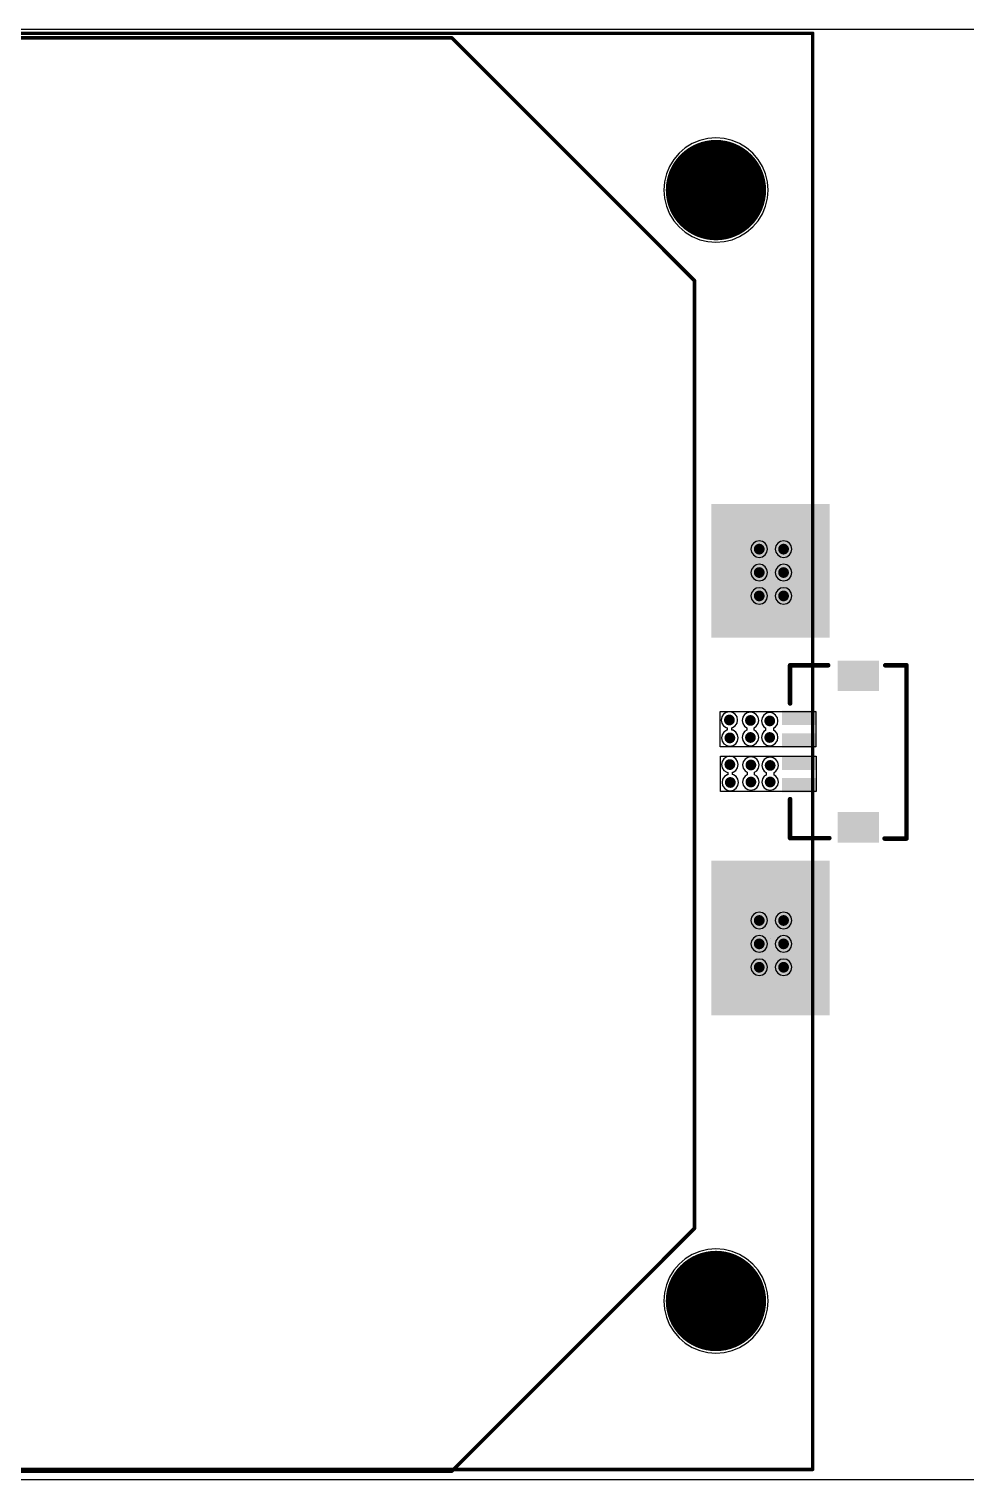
# Model space of a CAD drawing. Header units: millimetres. Extents: x 21 to 340, y 21 to 101.
# Drawn here: x 168.2 to 220.5, y 20.5 to 101.5 of the extents above; entities that cross this region are included whole.
import ezdxf

# ---------------------------------------------------------------- set-up
doc = ezdxf.new("R2010")
doc.units = ezdxf.units.MM
for name, color, linetype in [('BottomLayer', 5, 'Continuous'), ('BottomOverlay', 54, 'Continuous'), ('BottomPaste', 16, 'Continuous'), ('BottomSolder', 6, 'Continuous'), ('Mechanical13', 56, 'Continuous'), ('Mechanical15', 56, 'Continuous'), ('MidLayer1', 16, 'Continuous'), ('MidLayer2', 76, 'Continuous'), ('MultiLayer', 9, 'Continuous'), ('PadHoleLayer', 156, 'Continuous'), ('TopLayer', 1, 'Continuous'), ('TopOverlay', 2, 'Continuous'), ('TopPaste', 8, 'Continuous'), ('TopSolder', 216, 'Continuous'), ('ViaHoleLayer', 16, 'Continuous')]:
    doc.layers.add(name, color=color, linetype=linetype)

# ---------------------------------------------------------------- blocks, each defined once
blk = doc.blocks.new('DF13A_4P_1_25H_51__B_24')
at = {"layer": 'BottomLayer'}
for points in [[(-0.975, 1.056), (-0.275, 1.056), (-0.975, 2.856), (-0.275, 2.856)], [(0.275, 1.056), (0.975, 1.056), (0.275, 2.856), (0.975, 2.856)], [(1.525, 1.056), (2.225, 1.056), (1.525, 2.856), (2.225, 2.856)], [(2.775, 1.056), (3.475, 1.056), (2.775, 2.856), (3.475, 2.856)], [(-3.775, -0.244), (-3.775, -2.444), (-2.175, -0.244), (-2.175, -2.444)], [(4.675, -0.244), (4.675, -2.444), (6.275, -0.244), (6.275, -2.444)]]:
    blk.add_solid(points, dxfattribs=at)
at = {"layer": 'BottomOverlay', "const_width": 0.254}
for points in [[(-3.581, 2.464), (-1.403, 2.464)], [(-3.581, 2.464), (-3.581, 0.273)], [(3.937, 2.464), (6.064, 2.464)], [(6.064, 2.464), (6.064, 0.337)], [(-3.607, -2.813), (-3.607, -4.036)], [(6.064, -2.851), (6.064, -4.036)], [(-3.607, -4.036), (6.064, -4.036)]]:
    blk.add_lwpolyline(points, dxfattribs=at)
at = {"layer": 'BottomOverlay', "const_width": 0.127}
for points in [[(-3.645, 2.464, 1), (-3.518, 2.464, 1)], [(-3.645, 2.464, 1), (-3.518, 2.464, 1)], [(-1.467, 2.464, 1), (-1.34, 2.464, 1)], [(3.873, 2.464, 1), (4, 2.464, 1)], [(6.001, 2.464, 1), (6.128, 2.464, 1)], [(6.001, 2.464, 1), (6.128, 2.464, 1)], [(-3.645, 0.273, 1), (-3.518, 0.273, 1)], [(6.001, 0.337, 1), (6.128, 0.337, 1)], [(-3.67, -2.813, 1), (-3.543, -2.813, 1)], [(6.001, -2.851, 1), (6.128, -2.851, 1)], [(-3.67, -4.036, 1), (-3.543, -4.036, 1)], [(-3.67, -4.036, 1), (-3.543, -4.036, 1)], [(6.001, -4.036, 1), (6.128, -4.036, 1)], [(6.001, -4.036, 1), (6.128, -4.036, 1)]]:
    blk.add_lwpolyline(points, format="xyb", close=True, dxfattribs=at)
at = {"layer": 'BottomPaste'}
for points in [[(-0.975, 1.056), (-0.275, 1.056), (-0.975, 2.856), (-0.275, 2.856)], [(0.275, 1.056), (0.975, 1.056), (0.275, 2.856), (0.975, 2.856)], [(1.525, 1.056), (2.225, 1.056), (1.525, 2.856), (2.225, 2.856)], [(2.775, 1.056), (3.475, 1.056), (2.775, 2.856), (3.475, 2.856)], [(-3.775, -0.244), (-3.775, -2.444), (-2.175, -0.244), (-2.175, -2.444)], [(4.675, -0.244), (4.675, -2.444), (6.275, -0.244), (6.275, -2.444)]]:
    blk.add_solid(points, dxfattribs=at)
at = {"layer": 'BottomSolder'}
for points in [[(-1.026, 1.005), (-0.224, 1.005), (-1.026, 2.907), (-0.224, 2.907)], [(0.224, 1.005), (1.026, 1.005), (0.224, 2.907), (1.026, 2.907)], [(1.474, 1.005), (2.276, 1.005), (1.474, 2.907), (2.276, 2.907)], [(2.724, 1.005), (3.526, 1.005), (2.724, 2.907), (3.526, 2.907)], [(-3.826, -0.193), (-3.826, -2.495), (-2.124, -0.193), (-2.124, -2.495)], [(4.624, -0.193), (4.624, -2.495), (6.326, -0.193), (6.326, -2.495)]]:
    blk.add_solid(points, dxfattribs=at)
blk = doc.blocks.new('3G30A_2C_29')
at = {"layer": 'Mechanical13', "const_width": 0.2}
for points in [[(39.9, 91.15), (-40.25, 91.15)], [(-40.25, -3.15), (-40.25, 91.15)], [(39.9, -3.15), (39.9, 91.15)], [(39.9, -3.15), (-40.25, -3.15)]]:
    blk.add_lwpolyline(points, dxfattribs=at)
at = {"layer": 'Mechanical13', "const_width": 0.1}
for points in [[(-40.3, 91.15, 1), (-40.2, 91.15, 1)], [(-40.3, 91.15, 1), (-40.2, 91.15, 1)], [(39.85, 91.15, 1), (39.95, 91.15, 1)], [(39.85, 91.15, 1), (39.95, 91.15, 1)], [(-40.3, -3.15, 1), (-40.2, -3.15, 1)], [(-40.3, -3.15, 1), (-40.2, -3.15, 1)], [(39.85, -3.15, 1), (39.95, -3.15, 1)], [(39.85, -3.15, 1), (39.95, -3.15, 1)]]:
    blk.add_lwpolyline(points, format="xyb", close=True, dxfattribs=at)
at = {"layer": 'Mechanical15', "const_width": 0.2}
for points in [[(0, 42), (0, 46)], [(2, 44), (-2, 44)]]:
    blk.add_lwpolyline(points, dxfattribs=at)
at = {"layer": 'Mechanical15', "const_width": 0.1}
for points in [[(-0.05, 46, 1), (0.05, 46, 1)], [(-2.05, 44, 1), (-1.95, 44, 1)], [(1.95, 44, 1), (2.05, 44, 1)], [(-0.05, 42, 1), (0.05, 42, 1)]]:
    blk.add_lwpolyline(points, format="xyb", close=True, dxfattribs=at)
at = {"layer": 'PadHoleLayer'}
for points in [[(-10.25, 88.8), (-10.25, 88.8), (-10.25, 88.8), (-10.25, 88.8)], [(10.25, 88.8), (10.25, 88.8), (10.25, 88.8), (10.25, 88.8)], [(-33.52, 37.65), (-33.52, 37.65), (-33.52, 37.65), (-33.52, 37.65)], [(-20.5, -1), (-20.5, -1), (-20.5, -1), (-20.5, -1)], [(0, -1), (0, -1), (0, -1), (0, -1)], [(20.5, -1), (20.5, -1), (20.5, -1), (20.5, -1)]]:
    blk.add_lwpolyline(points, close=True, dxfattribs=at)
at = {"layer": 'TopLayer'}
for p, q in [((-26.45, 84.55), (-40, 71)), ((26.45, 84.55), (-26.45, 84.55)), ((40, 71), (26.45, 84.55)), ((-40, 71), (-40, 44.55)), ((40, 44.55), (40, 71)), ((-40, 44.55), (40, 44.55)), ((-26.75, 43.25), (-29.5, 40.5)), ((26.75, 43.25), (-26.75, 43.25)), ((40, 30), (26.75, 43.25)), ((-29.5, 40.5), (-29.5, 34)), ((-36, 34), (-40, 30)), ((-29.5, 34), (-36, 34)), ((-40, 30), (-40, 3.25)), ((40, 3.25), (40, 30)), ((-40, 3.25), (40, 3.25))]:
    blk.add_line(p, q, dxfattribs=at)
for points in [[(-6.575, 92.05), (-13.925, 92.05), (-6.575, 85.55), (-13.925, 85.55)], [(14.515, 92.05), (5.985, 92.05), (14.515, 85.55), (5.985, 85.55)], [(-29.845, 40.9), (-37.195, 40.9), (-29.845, 34.4), (-37.195, 34.4)], [(-16.235, 2.25), (-24.765, 2.25), (-16.235, -4.25), (-24.765, -4.25)], [(4.265, 2.25), (-4.265, 2.25), (4.265, -4.25), (-4.265, -4.25)], [(24.765, 2.25), (16.235, 2.25), (24.765, -4.25), (16.235, -4.25)]]:
    blk.add_solid(points, dxfattribs=at)
at = {"layer": 'TopOverlay', "const_width": 0.2}
for points in [[(-40, 71), (-26.45, 84.55)], [(26.45, 84.55), (-26.45, 84.55)], [(40, 71), (26.45, 84.55)], [(-40, 44.55), (-40, 71)], [(40, 44.55), (40, 71)], [(40, 44.55), (-40, 44.55)], [(-29.5, 40.5), (-26.75, 43.25)], [(26.75, 43.25), (-26.75, 43.25)], [(40, 30), (26.75, 43.25)], [(-40, 30), (-36, 34)], [(-40, 3.25), (-40, 30)], [(40, 3.25), (40, 30)], [(40, 3.25), (-40, 3.25)]]:
    blk.add_lwpolyline(points, dxfattribs=at)
at = {"layer": 'TopOverlay', "const_width": 0.1}
for points in [[(-26.5, 84.55, 1), (-26.4, 84.55, 1)], [(-26.5, 84.55, 1), (-26.4, 84.55, 1)], [(26.4, 84.55, 1), (26.5, 84.55, 1)], [(26.4, 84.55, 1), (26.5, 84.55, 1)], [(-40.05, 71, 1), (-39.95, 71, 1)], [(-40.05, 71, 1), (-39.95, 71, 1)], [(39.95, 71, 1), (40.05, 71, 1)], [(39.95, 71, 1), (40.05, 71, 1)], [(-40.05, 44.55, 1), (-39.95, 44.55, 1)], [(-40.05, 44.55, 1), (-39.95, 44.55, 1)], [(39.95, 44.55, 1), (40.05, 44.55, 1)], [(39.95, 44.55, 1), (40.05, 44.55, 1)], [(-26.8, 43.25, 1), (-26.7, 43.25, 1)], [(-26.8, 43.25, 1), (-26.7, 43.25, 1)], [(26.7, 43.25, 1), (26.8, 43.25, 1)], [(26.7, 43.25, 1), (26.8, 43.25, 1)], [(-29.55, 40.5, 1), (-29.45, 40.5, 1)], [(-36.05, 34, 1), (-35.95, 34, 1)], [(-40.05, 30, 1), (-39.95, 30, 1)], [(-40.05, 30, 1), (-39.95, 30, 1)], [(39.95, 30, 1), (40.05, 30, 1)], [(39.95, 30, 1), (40.05, 30, 1)], [(-40.05, 3.25, 1), (-39.95, 3.25, 1)], [(-40.05, 3.25, 1), (-39.95, 3.25, 1)], [(39.95, 3.25, 1), (40.05, 3.25, 1)], [(39.95, 3.25, 1), (40.05, 3.25, 1)]]:
    blk.add_lwpolyline(points, format="xyb", close=True, dxfattribs=at)
at = {"layer": 'TopPaste'}
for points in [[(-6.575, 92.05), (-13.925, 92.05), (-6.575, 85.55), (-13.925, 85.55)], [(14.515, 92.05), (5.985, 92.05), (14.515, 85.55), (5.985, 85.55)], [(-29.845, 40.9), (-37.195, 40.9), (-29.845, 34.4), (-37.195, 34.4)], [(-16.235, 2.25), (-24.765, 2.25), (-16.235, -4.25), (-24.765, -4.25)], [(4.265, 2.25), (-4.265, 2.25), (4.265, -4.25), (-4.265, -4.25)], [(24.765, 2.25), (16.235, 2.25), (24.765, -4.25), (16.235, -4.25)]]:
    blk.add_solid(points, dxfattribs=at)
at = {"layer": 'TopSolder'}
for points in [[(-6.524, 92.101), (-13.976, 92.101), (-6.524, 85.499), (-13.976, 85.499)], [(14.566, 92.101), (5.934, 92.101), (14.566, 85.499), (5.934, 85.499)], [(-29.794, 40.951), (-37.246, 40.951), (-29.794, 34.349), (-37.246, 34.349)], [(-16.184, 2.301), (-24.816, 2.301), (-16.184, -4.301), (-24.816, -4.301)], [(4.316, 2.301), (-4.316, 2.301), (4.316, -4.301), (-4.316, -4.301)], [(24.816, 2.301), (16.184, 2.301), (24.816, -4.301), (16.184, -4.301)]]:
    blk.add_solid(points, dxfattribs=at)

msp = doc.modelspace()

# ---------------------------------------------------------------- linework, layer by layer
at = {"layer": 'BottomLayer'}
for p, q in [((206.727, 61.425), (206.727, 63.4)), ((206.727, 63.4), (212.077, 63.4)), ((212.077, 63.4), (212.077, 61.425)), ((212.077, 61.425), (206.727, 61.425)), ((206.752, 58.939), (206.752, 60.914)), ((206.752, 60.914), (212.102, 60.914)), ((212.102, 60.914), (212.102, 58.939)), ((212.102, 58.939), (206.752, 58.939))]:
    msp.add_line(p, q, dxfattribs=at)
for points, const_width in [([(205.125, 92.5, 1), (207.875, 92.5, 1)], 2.75), ([(208.767, 72.461, 1), (209.067, 72.461, 1)], 0.3), ([(210.125, 72.461, 1), (210.425, 72.461, 1)], 0.3), ([(208.767, 71.156, 1), (209.067, 71.156, 1)], 0.3), ([(210.125, 71.156, 1), (210.425, 71.156, 1)], 0.3), ([(208.767, 69.85, 1), (209.067, 69.85, 1)], 0.3), ([(210.125, 69.85, 1), (210.425, 69.85, 1)], 0.3), ([(207.102, 62.925, 1), (207.402, 62.925, 1)], 0.3), ([(208.277, 62.9, 1), (208.577, 62.9, 1)], 0.3), ([(209.352, 62.875, 1), (209.652, 62.875, 1)], 0.3), ([(207.127, 61.925, 1), (207.427, 61.925, 1)], 0.3), ([(208.277, 61.95, 1), (208.577, 61.95, 1)], 0.3), ([(209.352, 61.95, 1), (209.652, 61.95, 1)], 0.3), ([(207.127, 60.439, 1), (207.427, 60.439, 1)], 0.3), ([(208.302, 60.414, 1), (208.602, 60.414, 1)], 0.3), ([(209.377, 60.389, 1), (209.677, 60.389, 1)], 0.3), ([(207.152, 59.439, 1), (207.452, 59.439, 1)], 0.3), ([(208.302, 59.464, 1), (208.602, 59.464, 1)], 0.3), ([(209.377, 59.464, 1), (209.677, 59.464, 1)], 0.3), ([(208.767, 51.736, 1), (209.067, 51.736, 1)], 0.3), ([(210.125, 51.736, 1), (210.425, 51.736, 1)], 0.3), ([(208.767, 50.431, 1), (209.067, 50.431, 1)], 0.3), ([(210.125, 50.431, 1), (210.425, 50.431, 1)], 0.3), ([(208.767, 49.125, 1), (209.067, 49.125, 1)], 0.3), ([(210.125, 49.125, 1), (210.425, 49.125, 1)], 0.3), ([(205.125, 30.5, 1), (207.875, 30.5, 1)], 2.75)]:
    msp.add_lwpolyline(points, format="xyb", close=True, dxfattribs=dict(at, const_width=const_width))
at = {"layer": 'BottomSolder', "const_width": 2.801}
for points in [[(205.1, 92.5, 1), (207.9, 92.5, 1)], [(205.1, 30.5, 1), (207.9, 30.5, 1)]]:
    msp.add_lwpolyline(points, format="xyb", close=True, dxfattribs=at)
at = {"layer": 'MidLayer1'}
for p, q in [((20.51, 101.49), (339.99, 101.49)), ((204.789, 94.855), (204.441, 94.559)), ((205.178, 95.094), (204.789, 94.855)), ((205.6, 95.269), (205.178, 95.094)), ((206.045, 95.376), (205.6, 95.269)), ((206.5, 95.411), (206.045, 95.376)), ((206.955, 95.376), (206.5, 95.411)), ((207.4, 95.269), (206.955, 95.376)), ((207.822, 95.094), (207.4, 95.269)), ((208.211, 94.855), (207.822, 95.094)), ((208.559, 94.559), (208.211, 94.855)), ((204.145, 94.211), (203.906, 93.822)), ((204.441, 94.559), (204.145, 94.211)), ((208.855, 94.211), (208.559, 94.559)), ((209.094, 93.822), (208.855, 94.211)), ((203.731, 93.4), (203.624, 92.955)), ((203.906, 93.822), (203.731, 93.4)), ((209.269, 93.4), (209.094, 93.822)), ((209.376, 92.955), (209.269, 93.4)), ((203.624, 92.955), (203.589, 92.5)), ((203.589, 92.5), (203.624, 92.045)), ((209.411, 92.5), (209.376, 92.955)), ((209.376, 92.045), (209.411, 92.5)), ((203.624, 92.045), (203.731, 91.6)), ((203.731, 91.6), (203.906, 91.178)), ((209.094, 91.178), (209.269, 91.6)), ((209.269, 91.6), (209.376, 92.045)), ((203.906, 91.178), (204.145, 90.789)), ((204.145, 90.789), (204.441, 90.441)), ((208.559, 90.441), (208.855, 90.789)), ((208.855, 90.789), (209.094, 91.178)), ((204.441, 90.441), (204.789, 90.145)), ((204.789, 90.145), (205.178, 89.906)), ((205.178, 89.906), (205.6, 89.731)), ((207.4, 89.731), (207.822, 89.906)), ((207.822, 89.906), (208.211, 90.145)), ((208.211, 90.145), (208.559, 90.441)), ((205.6, 89.731), (206.045, 89.624)), ((206.045, 89.624), (206.5, 89.589)), ((206.5, 89.589), (206.955, 89.624)), ((206.955, 89.624), (207.4, 89.731)), ((208.74, 72.887), (208.591, 72.787)), ((208.917, 72.922), (208.74, 72.887)), ((209.093, 72.887), (208.917, 72.922)), ((209.243, 72.787), (209.093, 72.887)), ((210.098, 72.887), (209.949, 72.787)), ((210.275, 72.922), (210.098, 72.887)), ((210.452, 72.887), (210.275, 72.922)), ((210.601, 72.787), (210.452, 72.887)), ((208.491, 72.638), (208.455, 72.461)), ((208.455, 72.461), (208.491, 72.285)), ((208.591, 72.787), (208.491, 72.638)), ((208.491, 72.285), (208.591, 72.135)), ((208.591, 72.135), (208.74, 72.035)), ((209.093, 72.035), (209.243, 72.135)), ((209.343, 72.638), (209.243, 72.787)), ((209.243, 72.135), (209.343, 72.285)), ((209.378, 72.461), (209.343, 72.638)), ((209.343, 72.285), (209.378, 72.461)), ((209.849, 72.638), (209.814, 72.461)), ((209.814, 72.461), (209.849, 72.285)), ((209.949, 72.787), (209.849, 72.638)), ((209.849, 72.285), (209.949, 72.135)), ((209.949, 72.135), (210.098, 72.035)), ((210.452, 72.035), (210.601, 72.135)), ((210.701, 72.638), (210.601, 72.787)), ((210.601, 72.135), (210.701, 72.285)), ((210.736, 72.461), (210.701, 72.638)), ((210.701, 72.285), (210.736, 72.461)), ((208.491, 71.332), (208.455, 71.156)), ((208.591, 71.482), (208.491, 71.332)), ((208.74, 71.582), (208.591, 71.482)), ((208.74, 72.035), (208.917, 72)), ((208.917, 71.617), (208.74, 71.582)), ((208.917, 72), (209.093, 72.035)), ((209.093, 71.582), (208.917, 71.617)), ((209.243, 71.482), (209.093, 71.582)), ((209.343, 71.332), (209.243, 71.482)), ((209.378, 71.156), (209.343, 71.332)), ((209.849, 71.332), (209.814, 71.156)), ((209.949, 71.482), (209.849, 71.332)), ((210.098, 71.582), (209.949, 71.482)), ((210.098, 72.035), (210.275, 72)), ((210.275, 71.617), (210.098, 71.582)), ((210.275, 72), (210.452, 72.035)), ((210.452, 71.582), (210.275, 71.617)), ((210.601, 71.482), (210.452, 71.582)), ((210.701, 71.332), (210.601, 71.482)), ((210.736, 71.156), (210.701, 71.332)), ((208.455, 71.156), (208.491, 70.979)), ((208.491, 70.979), (208.591, 70.829)), ((208.591, 70.829), (208.74, 70.729)), ((208.74, 70.729), (208.917, 70.694)), ((208.917, 70.694), (209.093, 70.729)), ((209.093, 70.729), (209.243, 70.829)), ((209.243, 70.829), (209.343, 70.979)), ((209.343, 70.979), (209.378, 71.156)), ((209.814, 71.156), (209.849, 70.979)), ((209.849, 70.979), (209.949, 70.829)), ((209.949, 70.829), (210.098, 70.729)), ((210.098, 70.729), (210.275, 70.694)), ((210.275, 70.694), (210.452, 70.729)), ((210.452, 70.729), (210.601, 70.829)), ((210.601, 70.829), (210.701, 70.979)), ((210.701, 70.979), (210.736, 71.156)), ((208.491, 70.027), (208.455, 69.85)), ((208.455, 69.85), (208.491, 69.673)), ((208.591, 70.176), (208.491, 70.027)), ((208.491, 69.673), (208.591, 69.524)), ((208.74, 70.276), (208.591, 70.176)), ((208.917, 70.311), (208.74, 70.276)), ((209.093, 70.276), (208.917, 70.311)), ((209.243, 70.176), (209.093, 70.276)), ((209.343, 70.027), (209.243, 70.176)), ((209.243, 69.524), (209.343, 69.673)), ((209.378, 69.85), (209.343, 70.027)), ((209.343, 69.673), (209.378, 69.85)), ((209.849, 70.027), (209.814, 69.85)), ((209.814, 69.85), (209.849, 69.673)), ((209.949, 70.176), (209.849, 70.027)), ((209.849, 69.673), (209.949, 69.524)), ((210.098, 70.276), (209.949, 70.176)), ((210.275, 70.311), (210.098, 70.276)), ((210.452, 70.276), (210.275, 70.311)), ((210.601, 70.176), (210.452, 70.276)), ((210.701, 70.027), (210.601, 70.176)), ((210.601, 69.524), (210.701, 69.673)), ((210.736, 69.85), (210.701, 70.027)), ((210.701, 69.673), (210.736, 69.85)), ((208.591, 69.524), (208.74, 69.424)), ((208.74, 69.424), (208.917, 69.389)), ((208.917, 69.389), (209.093, 69.424)), ((209.093, 69.424), (209.243, 69.524)), ((209.949, 69.524), (210.098, 69.424)), ((210.098, 69.424), (210.275, 69.389)), ((210.275, 69.389), (210.452, 69.424)), ((210.452, 69.424), (210.601, 69.524)), ((206.925, 63.251), (206.825, 63.102)), ((207.075, 63.351), (206.925, 63.251)), ((207.252, 63.386), (207.075, 63.351)), ((207.428, 63.351), (207.252, 63.386)), ((207.578, 63.251), (207.428, 63.351)), ((207.678, 63.102), (207.578, 63.251)), ((208.1, 63.226), (208, 63.077)), ((208.25, 63.326), (208.1, 63.226)), ((208.427, 63.361), (208.25, 63.326)), ((208.603, 63.326), (208.427, 63.361)), ((208.753, 63.226), (208.603, 63.326)), ((208.853, 63.077), (208.753, 63.226)), ((209.175, 63.201), (209.075, 63.052)), ((209.325, 63.301), (209.175, 63.201)), ((209.502, 63.336), (209.325, 63.301)), ((209.678, 63.301), (209.502, 63.336)), ((209.828, 63.201), (209.678, 63.301)), ((209.928, 63.052), (209.828, 63.201)), ((206.825, 63.102), (206.79, 62.925)), ((206.79, 62.925), (206.825, 62.749)), ((206.825, 62.749), (206.925, 62.599)), ((206.925, 62.599), (207.075, 62.499)), ((207.075, 62.499), (207.133, 62.487)), ((207.133, 62.358), (207.1, 62.351)), ((207.133, 62.487), (207.133, 62.358)), ((207.395, 62.492), (207.428, 62.499)), ((207.395, 62.363), (207.395, 62.492)), ((207.453, 62.351), (207.395, 62.363)), ((207.428, 62.499), (207.578, 62.599)), ((207.578, 62.599), (207.678, 62.749)), ((207.713, 62.925), (207.678, 63.102)), ((207.678, 62.749), (207.713, 62.925)), ((208, 63.077), (207.965, 62.9)), ((207.965, 62.9), (208, 62.724)), ((208, 62.724), (208.1, 62.574)), ((208.1, 62.574), (208.218, 62.496)), ((208.218, 62.496), (208.225, 62.469)), ((208.225, 62.381), (208.218, 62.355)), ((208.225, 62.469), (208.225, 62.381)), ((208.628, 62.469), (208.636, 62.496)), ((208.628, 62.381), (208.628, 62.469)), ((208.636, 62.355), (208.628, 62.381)), ((208.636, 62.496), (208.753, 62.574)), ((208.753, 62.574), (208.853, 62.724)), ((208.888, 62.9), (208.853, 63.077)), ((208.853, 62.724), (208.888, 62.9)), ((209.075, 63.052), (209.04, 62.875)), ((209.04, 62.875), (209.075, 62.699)), ((209.075, 62.699), (209.175, 62.549)), ((209.175, 62.549), (209.271, 62.485)), ((209.271, 62.485), (209.271, 62.34)), ((209.732, 62.485), (209.828, 62.549)), ((209.732, 62.34), (209.732, 62.485)), ((209.828, 62.549), (209.928, 62.699)), ((209.963, 62.875), (209.928, 63.052)), ((209.928, 62.699), (209.963, 62.875)), ((206.85, 62.102), (206.815, 61.925)), ((206.815, 61.925), (206.85, 61.749)), ((206.95, 62.251), (206.85, 62.102)), ((206.85, 61.749), (206.95, 61.599)), ((207.1, 62.351), (206.95, 62.251)), ((206.95, 61.599), (207.1, 61.499)), ((207.603, 62.251), (207.453, 62.351)), ((207.453, 61.499), (207.603, 61.599)), ((207.703, 62.102), (207.603, 62.251)), ((207.603, 61.599), (207.703, 61.749)), ((207.738, 61.925), (207.703, 62.102)), ((207.703, 61.749), (207.738, 61.925)), ((208, 62.127), (207.965, 61.95)), ((207.965, 61.95), (208, 61.774)), ((208.1, 62.276), (208, 62.127)), ((208, 61.774), (208.1, 61.624)), ((208.218, 62.355), (208.1, 62.276)), ((208.1, 61.624), (208.25, 61.524)), ((208.603, 61.524), (208.753, 61.624)), ((208.753, 62.276), (208.636, 62.355)), ((208.853, 62.127), (208.753, 62.276)), ((208.753, 61.624), (208.853, 61.774)), ((208.888, 61.95), (208.853, 62.127)), ((208.853, 61.774), (208.888, 61.95)), ((209.075, 62.127), (209.04, 61.95)), ((209.04, 61.95), (209.075, 61.774)), ((209.175, 62.276), (209.075, 62.127)), ((209.075, 61.774), (209.175, 61.624)), ((209.271, 62.34), (209.175, 62.276)), ((209.175, 61.624), (209.325, 61.524)), ((209.678, 61.524), (209.828, 61.624)), ((209.828, 62.276), (209.732, 62.34)), ((209.928, 62.127), (209.828, 62.276)), ((209.828, 61.624), (209.928, 61.774)), ((209.963, 61.95), (209.928, 62.127)), ((209.928, 61.774), (209.963, 61.95)), ((207.1, 61.499), (207.277, 61.464)), ((207.277, 61.464), (207.453, 61.499)), ((208.25, 61.524), (208.427, 61.489)), ((208.427, 61.489), (208.603, 61.524)), ((209.325, 61.524), (209.502, 61.489)), ((209.502, 61.489), (209.678, 61.524)), ((208.491, 51.913), (208.455, 51.736)), ((208.591, 52.062), (208.491, 51.913)), ((208.74, 52.162), (208.591, 52.062)), ((208.917, 52.197), (208.74, 52.162)), ((209.093, 52.162), (208.917, 52.197)), ((209.243, 52.062), (209.093, 52.162)), ((209.343, 51.913), (209.243, 52.062)), ((209.378, 51.736), (209.343, 51.913)), ((209.849, 51.913), (209.814, 51.736)), ((209.949, 52.062), (209.849, 51.913)), ((210.098, 52.162), (209.949, 52.062)), ((210.275, 52.197), (210.098, 52.162)), ((210.452, 52.162), (210.275, 52.197)), ((210.601, 52.062), (210.452, 52.162)), ((210.701, 51.913), (210.601, 52.062)), ((210.736, 51.736), (210.701, 51.913)), ((208.455, 51.736), (208.491, 51.56)), ((208.491, 51.56), (208.591, 51.41)), ((208.591, 51.41), (208.74, 51.31)), ((208.74, 51.31), (208.917, 51.275)), ((208.917, 51.275), (209.093, 51.31)), ((209.093, 51.31), (209.243, 51.41)), ((209.243, 51.41), (209.343, 51.56)), ((209.343, 51.56), (209.378, 51.736)), ((209.814, 51.736), (209.849, 51.56)), ((209.849, 51.56), (209.949, 51.41)), ((209.949, 51.41), (210.098, 51.31)), ((210.098, 51.31), (210.275, 51.275)), ((210.275, 51.275), (210.452, 51.31)), ((210.452, 51.31), (210.601, 51.41)), ((210.601, 51.41), (210.701, 51.56)), ((210.701, 51.56), (210.736, 51.736)), ((208.491, 50.607), (208.455, 50.431)), ((208.455, 50.431), (208.491, 50.254)), ((208.591, 50.757), (208.491, 50.607)), ((208.491, 50.254), (208.591, 50.104)), ((208.74, 50.857), (208.591, 50.757)), ((208.917, 50.892), (208.74, 50.857)), ((209.093, 50.857), (208.917, 50.892)), ((209.243, 50.757), (209.093, 50.857)), ((209.343, 50.607), (209.243, 50.757)), ((209.243, 50.104), (209.343, 50.254)), ((209.378, 50.431), (209.343, 50.607)), ((209.343, 50.254), (209.378, 50.431)), ((209.849, 50.607), (209.814, 50.431)), ((209.814, 50.431), (209.849, 50.254)), ((209.949, 50.757), (209.849, 50.607)), ((209.849, 50.254), (209.949, 50.104)), ((210.098, 50.857), (209.949, 50.757)), ((210.275, 50.892), (210.098, 50.857)), ((210.452, 50.857), (210.275, 50.892)), ((210.601, 50.757), (210.452, 50.857)), ((210.701, 50.607), (210.601, 50.757)), ((210.601, 50.104), (210.701, 50.254)), ((210.736, 50.431), (210.701, 50.607)), ((210.701, 50.254), (210.736, 50.431)), ((208.591, 49.451), (208.491, 49.302)), ((208.591, 50.104), (208.74, 50.004)), ((208.74, 49.551), (208.591, 49.451)), ((208.74, 50.004), (208.917, 49.969)), ((208.917, 49.586), (208.74, 49.551)), ((208.917, 49.969), (209.093, 50.004)), ((209.093, 49.551), (208.917, 49.586)), ((209.093, 50.004), (209.243, 50.104)), ((209.243, 49.451), (209.093, 49.551)), ((209.343, 49.302), (209.243, 49.451)), ((209.949, 49.451), (209.849, 49.302)), ((209.949, 50.104), (210.098, 50.004)), ((210.098, 49.551), (209.949, 49.451)), ((210.098, 50.004), (210.275, 49.969)), ((210.275, 49.586), (210.098, 49.551)), ((210.275, 49.969), (210.452, 50.004)), ((210.452, 49.551), (210.275, 49.586)), ((210.452, 50.004), (210.601, 50.104)), ((210.601, 49.451), (210.452, 49.551)), ((210.701, 49.302), (210.601, 49.451)), ((208.491, 49.302), (208.455, 49.125)), ((208.455, 49.125), (208.491, 48.948)), ((208.491, 48.948), (208.591, 48.799)), ((208.591, 48.799), (208.74, 48.699)), ((208.74, 48.699), (208.917, 48.664)), ((208.917, 48.664), (209.093, 48.699)), ((209.093, 48.699), (209.243, 48.799)), ((209.243, 48.799), (209.343, 48.948)), ((209.378, 49.125), (209.343, 49.302)), ((209.343, 48.948), (209.378, 49.125)), ((209.849, 49.302), (209.814, 49.125)), ((209.814, 49.125), (209.849, 48.948)), ((209.849, 48.948), (209.949, 48.799)), ((209.949, 48.799), (210.098, 48.699)), ((210.098, 48.699), (210.275, 48.664)), ((210.275, 48.664), (210.452, 48.699)), ((210.452, 48.699), (210.601, 48.799)), ((210.601, 48.799), (210.701, 48.948)), ((210.736, 49.125), (210.701, 49.302)), ((210.701, 48.948), (210.736, 49.125)), ((205.6, 33.269), (205.178, 33.094)), ((206.045, 33.376), (205.6, 33.269)), ((206.5, 33.411), (206.045, 33.376)), ((206.955, 33.376), (206.5, 33.411)), ((207.4, 33.269), (206.955, 33.376)), ((207.822, 33.094), (207.4, 33.269)), ((204.441, 32.559), (204.145, 32.211)), ((204.789, 32.855), (204.441, 32.559)), ((205.178, 33.094), (204.789, 32.855)), ((208.211, 32.855), (207.822, 33.094)), ((208.559, 32.559), (208.211, 32.855)), ((208.855, 32.211), (208.559, 32.559)), ((203.906, 31.822), (203.731, 31.4)), ((204.145, 32.211), (203.906, 31.822)), ((209.094, 31.822), (208.855, 32.211)), ((209.269, 31.4), (209.094, 31.822)), ((203.624, 30.955), (203.589, 30.5)), ((203.731, 31.4), (203.624, 30.955)), ((209.376, 30.955), (209.269, 31.4)), ((209.411, 30.5), (209.376, 30.955)), ((203.589, 30.5), (203.624, 30.045)), ((203.624, 30.045), (203.731, 29.6)), ((209.269, 29.6), (209.376, 30.045)), ((209.376, 30.045), (209.411, 30.5)), ((203.731, 29.6), (203.906, 29.178)), ((203.906, 29.178), (204.145, 28.789)), ((208.855, 28.789), (209.094, 29.178)), ((209.094, 29.178), (209.269, 29.6)), ((204.145, 28.789), (204.441, 28.441)), ((204.441, 28.441), (204.789, 28.145)), ((208.211, 28.145), (208.559, 28.441)), ((208.559, 28.441), (208.855, 28.789)), ((204.789, 28.145), (205.178, 27.906)), ((205.178, 27.906), (205.6, 27.731)), ((205.6, 27.731), (206.045, 27.624)), ((206.045, 27.624), (206.5, 27.589)), ((206.5, 27.589), (206.955, 27.624)), ((206.955, 27.624), (207.4, 27.731)), ((207.4, 27.731), (207.822, 27.906)), ((207.822, 27.906), (208.211, 28.145)), ((339.99, 20.51), (20.51, 20.51))]:
    msp.add_line(p, q, dxfattribs=at)
for points, const_width in [([(205.125, 92.5, 1), (207.875, 92.5, 1)], 2.75), ([(208.767, 72.461, 1), (209.067, 72.461, 1)], 0.3), ([(210.125, 72.461, 1), (210.425, 72.461, 1)], 0.3), ([(208.767, 71.156, 1), (209.067, 71.156, 1)], 0.3), ([(210.125, 71.156, 1), (210.425, 71.156, 1)], 0.3), ([(208.767, 69.85, 1), (209.067, 69.85, 1)], 0.3), ([(210.125, 69.85, 1), (210.425, 69.85, 1)], 0.3), ([(207.102, 62.925, 1), (207.402, 62.925, 1)], 0.3), ([(208.277, 62.9, 1), (208.577, 62.9, 1)], 0.3), ([(209.352, 62.875, 1), (209.652, 62.875, 1)], 0.3), ([(207.127, 61.925, 1), (207.427, 61.925, 1)], 0.3), ([(208.277, 61.95, 1), (208.577, 61.95, 1)], 0.3), ([(209.352, 61.95, 1), (209.652, 61.95, 1)], 0.3), ([(207.127, 60.439, 1), (207.427, 60.439, 1)], 0.3), ([(208.302, 60.414, 1), (208.602, 60.414, 1)], 0.3), ([(209.377, 60.389, 1), (209.677, 60.389, 1)], 0.3), ([(207.152, 59.439, 1), (207.452, 59.439, 1)], 0.3), ([(208.302, 59.464, 1), (208.602, 59.464, 1)], 0.3), ([(209.377, 59.464, 1), (209.677, 59.464, 1)], 0.3), ([(208.767, 51.736, 1), (209.067, 51.736, 1)], 0.3), ([(210.125, 51.736, 1), (210.425, 51.736, 1)], 0.3), ([(208.767, 50.431, 1), (209.067, 50.431, 1)], 0.3), ([(210.125, 50.431, 1), (210.425, 50.431, 1)], 0.3), ([(208.767, 49.125, 1), (209.067, 49.125, 1)], 0.3), ([(210.125, 49.125, 1), (210.425, 49.125, 1)], 0.3), ([(205.125, 30.5, 1), (207.875, 30.5, 1)], 2.75)]:
    msp.add_lwpolyline(points, format="xyb", close=True, dxfattribs=dict(at, const_width=const_width))
at = {"layer": 'MidLayer2'}
for p, q in [((20.51, 101.49), (339.99, 101.49)), ((204.789, 94.855), (204.441, 94.559)), ((205.178, 95.094), (204.789, 94.855)), ((205.6, 95.269), (205.178, 95.094)), ((206.045, 95.376), (205.6, 95.269)), ((206.5, 95.411), (206.045, 95.376)), ((206.955, 95.376), (206.5, 95.411)), ((207.4, 95.269), (206.955, 95.376)), ((207.822, 95.094), (207.4, 95.269)), ((208.211, 94.855), (207.822, 95.094)), ((208.559, 94.559), (208.211, 94.855)), ((204.145, 94.211), (203.906, 93.822)), ((204.441, 94.559), (204.145, 94.211)), ((208.855, 94.211), (208.559, 94.559)), ((209.094, 93.822), (208.855, 94.211)), ((203.731, 93.4), (203.624, 92.955)), ((203.906, 93.822), (203.731, 93.4)), ((209.269, 93.4), (209.094, 93.822)), ((209.376, 92.955), (209.269, 93.4)), ((203.624, 92.955), (203.589, 92.5)), ((203.589, 92.5), (203.624, 92.045)), ((209.411, 92.5), (209.376, 92.955)), ((209.376, 92.045), (209.411, 92.5)), ((203.624, 92.045), (203.731, 91.6)), ((203.731, 91.6), (203.906, 91.178)), ((209.094, 91.178), (209.269, 91.6)), ((209.269, 91.6), (209.376, 92.045)), ((203.906, 91.178), (204.145, 90.789)), ((204.145, 90.789), (204.441, 90.441)), ((208.559, 90.441), (208.855, 90.789)), ((208.855, 90.789), (209.094, 91.178)), ((204.441, 90.441), (204.789, 90.145)), ((204.789, 90.145), (205.178, 89.906)), ((205.178, 89.906), (205.6, 89.731)), ((207.4, 89.731), (207.822, 89.906)), ((207.822, 89.906), (208.211, 90.145)), ((208.211, 90.145), (208.559, 90.441)), ((205.6, 89.731), (206.045, 89.624)), ((206.045, 89.624), (206.5, 89.589)), ((206.5, 89.589), (206.955, 89.624)), ((206.955, 89.624), (207.4, 89.731)), ((206.95, 60.765), (206.85, 60.615)), ((207.1, 60.865), (206.95, 60.765)), ((207.277, 60.9), (207.1, 60.865)), ((207.453, 60.865), (207.277, 60.9)), ((207.603, 60.765), (207.453, 60.865)), ((207.703, 60.615), (207.603, 60.765)), ((208.125, 60.74), (208.025, 60.59)), ((208.275, 60.84), (208.125, 60.74)), ((208.452, 60.875), (208.275, 60.84)), ((208.628, 60.84), (208.452, 60.875)), ((208.778, 60.74), (208.628, 60.84)), ((208.878, 60.59), (208.778, 60.74)), ((209.35, 60.815), (209.2, 60.715)), ((209.527, 60.85), (209.35, 60.815)), ((209.703, 60.815), (209.527, 60.85)), ((209.853, 60.715), (209.703, 60.815)), ((206.85, 60.615), (206.815, 60.439)), ((206.815, 60.439), (206.85, 60.262)), ((206.85, 60.262), (206.95, 60.113)), ((206.95, 60.113), (207.1, 60.013)), ((207.1, 60.013), (207.158, 60.001)), ((207.158, 60.001), (207.158, 59.872)), ((207.42, 60.006), (207.453, 60.013)), ((207.42, 59.877), (207.42, 60.006)), ((207.453, 60.013), (207.603, 60.113)), ((207.603, 60.113), (207.703, 60.262)), ((207.738, 60.439), (207.703, 60.615)), ((207.703, 60.262), (207.738, 60.439)), ((208.025, 60.59), (207.99, 60.414)), ((207.99, 60.414), (208.025, 60.237)), ((208.025, 60.237), (208.125, 60.088)), ((208.125, 60.088), (208.243, 60.01)), ((208.243, 60.01), (208.25, 59.983)), ((208.25, 59.983), (208.25, 59.895)), ((208.653, 59.983), (208.661, 60.01)), ((208.653, 59.895), (208.653, 59.983)), ((208.661, 60.01), (208.778, 60.088)), ((208.778, 60.088), (208.878, 60.237)), ((208.913, 60.414), (208.878, 60.59)), ((208.878, 60.237), (208.913, 60.414)), ((209.1, 60.565), (209.065, 60.389)), ((209.065, 60.389), (209.1, 60.212)), ((209.2, 60.715), (209.1, 60.565)), ((209.1, 60.212), (209.2, 60.063)), ((209.2, 60.063), (209.296, 59.999)), ((209.296, 59.999), (209.296, 59.854)), ((209.757, 59.999), (209.853, 60.063)), ((209.757, 59.854), (209.757, 59.999)), ((209.953, 60.565), (209.853, 60.715)), ((209.853, 60.063), (209.953, 60.212)), ((209.988, 60.389), (209.953, 60.565)), ((209.953, 60.212), (209.988, 60.389)), ((206.875, 59.615), (206.84, 59.439)), ((206.84, 59.439), (206.875, 59.262)), ((206.975, 59.765), (206.875, 59.615)), ((206.875, 59.262), (206.975, 59.113)), ((207.125, 59.865), (206.975, 59.765)), ((207.158, 59.872), (207.125, 59.865)), ((207.478, 59.865), (207.42, 59.877)), ((207.628, 59.765), (207.478, 59.865)), ((207.728, 59.615), (207.628, 59.765)), ((207.628, 59.113), (207.728, 59.262)), ((207.763, 59.439), (207.728, 59.615)), ((207.728, 59.262), (207.763, 59.439)), ((208.025, 59.64), (207.99, 59.464)), ((207.99, 59.464), (208.025, 59.287)), ((208.125, 59.79), (208.025, 59.64)), ((208.025, 59.287), (208.125, 59.138)), ((208.243, 59.868), (208.125, 59.79)), ((208.125, 59.138), (208.275, 59.038)), ((208.25, 59.895), (208.243, 59.868)), ((208.628, 59.038), (208.778, 59.138)), ((208.661, 59.868), (208.653, 59.895)), ((208.778, 59.79), (208.661, 59.868)), ((208.878, 59.64), (208.778, 59.79)), ((208.778, 59.138), (208.878, 59.287)), ((208.913, 59.464), (208.878, 59.64)), ((208.878, 59.287), (208.913, 59.464)), ((209.1, 59.64), (209.065, 59.464)), ((209.065, 59.464), (209.1, 59.287)), ((209.2, 59.79), (209.1, 59.64)), ((209.1, 59.287), (209.2, 59.138)), ((209.296, 59.854), (209.2, 59.79)), ((209.2, 59.138), (209.35, 59.038)), ((209.703, 59.038), (209.853, 59.138)), ((209.853, 59.79), (209.757, 59.854)), ((209.953, 59.64), (209.853, 59.79)), ((209.853, 59.138), (209.953, 59.287)), ((209.988, 59.464), (209.953, 59.64)), ((209.953, 59.287), (209.988, 59.464)), ((206.975, 59.113), (207.125, 59.013)), ((207.125, 59.013), (207.302, 58.978)), ((207.302, 58.978), (207.478, 59.013)), ((207.478, 59.013), (207.628, 59.113)), ((208.275, 59.038), (208.452, 59.003)), ((208.452, 59.003), (208.628, 59.038)), ((209.35, 59.038), (209.527, 59.003)), ((209.527, 59.003), (209.703, 59.038)), ((208.491, 51.913), (208.455, 51.736)), ((208.591, 52.062), (208.491, 51.913)), ((208.74, 52.162), (208.591, 52.062)), ((208.917, 52.197), (208.74, 52.162)), ((209.093, 52.162), (208.917, 52.197)), ((209.243, 52.062), (209.093, 52.162)), ((209.343, 51.913), (209.243, 52.062)), ((209.378, 51.736), (209.343, 51.913)), ((209.849, 51.913), (209.814, 51.736)), ((209.949, 52.062), (209.849, 51.913)), ((210.098, 52.162), (209.949, 52.062)), ((210.275, 52.197), (210.098, 52.162)), ((210.452, 52.162), (210.275, 52.197)), ((210.601, 52.062), (210.452, 52.162)), ((210.701, 51.913), (210.601, 52.062)), ((210.736, 51.736), (210.701, 51.913)), ((208.455, 51.736), (208.491, 51.56)), ((208.491, 51.56), (208.591, 51.41)), ((208.591, 51.41), (208.74, 51.31)), ((208.74, 51.31), (208.917, 51.275)), ((208.917, 51.275), (209.093, 51.31)), ((209.093, 51.31), (209.243, 51.41)), ((209.243, 51.41), (209.343, 51.56)), ((209.343, 51.56), (209.378, 51.736)), ((209.814, 51.736), (209.849, 51.56)), ((209.849, 51.56), (209.949, 51.41)), ((209.949, 51.41), (210.098, 51.31)), ((210.098, 51.31), (210.275, 51.275)), ((210.275, 51.275), (210.452, 51.31)), ((210.452, 51.31), (210.601, 51.41)), ((210.601, 51.41), (210.701, 51.56)), ((210.701, 51.56), (210.736, 51.736)), ((208.491, 50.607), (208.455, 50.431)), ((208.455, 50.431), (208.491, 50.254)), ((208.591, 50.757), (208.491, 50.607)), ((208.491, 50.254), (208.591, 50.104)), ((208.74, 50.857), (208.591, 50.757)), ((208.917, 50.892), (208.74, 50.857)), ((209.093, 50.857), (208.917, 50.892)), ((209.243, 50.757), (209.093, 50.857)), ((209.343, 50.607), (209.243, 50.757)), ((209.243, 50.104), (209.343, 50.254)), ((209.378, 50.431), (209.343, 50.607)), ((209.343, 50.254), (209.378, 50.431)), ((209.849, 50.607), (209.814, 50.431)), ((209.814, 50.431), (209.849, 50.254)), ((209.949, 50.757), (209.849, 50.607)), ((209.849, 50.254), (209.949, 50.104)), ((210.098, 50.857), (209.949, 50.757)), ((210.275, 50.892), (210.098, 50.857)), ((210.452, 50.857), (210.275, 50.892)), ((210.601, 50.757), (210.452, 50.857)), ((210.701, 50.607), (210.601, 50.757)), ((210.601, 50.104), (210.701, 50.254)), ((210.736, 50.431), (210.701, 50.607)), ((210.701, 50.254), (210.736, 50.431)), ((208.591, 49.451), (208.491, 49.302)), ((208.591, 50.104), (208.74, 50.004)), ((208.74, 49.551), (208.591, 49.451)), ((208.74, 50.004), (208.917, 49.969)), ((208.917, 49.586), (208.74, 49.551)), ((208.917, 49.969), (209.093, 50.004)), ((209.093, 49.551), (208.917, 49.586)), ((209.093, 50.004), (209.243, 50.104)), ((209.243, 49.451), (209.093, 49.551)), ((209.343, 49.302), (209.243, 49.451)), ((209.949, 49.451), (209.849, 49.302)), ((209.949, 50.104), (210.098, 50.004)), ((210.098, 49.551), (209.949, 49.451)), ((210.098, 50.004), (210.275, 49.969)), ((210.275, 49.586), (210.098, 49.551)), ((210.275, 49.969), (210.452, 50.004)), ((210.452, 49.551), (210.275, 49.586)), ((210.452, 50.004), (210.601, 50.104)), ((210.601, 49.451), (210.452, 49.551)), ((210.701, 49.302), (210.601, 49.451)), ((208.491, 49.302), (208.455, 49.125)), ((208.455, 49.125), (208.491, 48.948)), ((208.491, 48.948), (208.591, 48.799)), ((208.591, 48.799), (208.74, 48.699)), ((208.74, 48.699), (208.917, 48.664)), ((208.917, 48.664), (209.093, 48.699)), ((209.093, 48.699), (209.243, 48.799)), ((209.243, 48.799), (209.343, 48.948)), ((209.378, 49.125), (209.343, 49.302)), ((209.343, 48.948), (209.378, 49.125)), ((209.849, 49.302), (209.814, 49.125)), ((209.814, 49.125), (209.849, 48.948)), ((209.849, 48.948), (209.949, 48.799)), ((209.949, 48.799), (210.098, 48.699)), ((210.098, 48.699), (210.275, 48.664)), ((210.275, 48.664), (210.452, 48.699)), ((210.452, 48.699), (210.601, 48.799)), ((210.601, 48.799), (210.701, 48.948)), ((210.736, 49.125), (210.701, 49.302)), ((210.701, 48.948), (210.736, 49.125)), ((205.6, 33.269), (205.178, 33.094)), ((206.045, 33.376), (205.6, 33.269)), ((206.5, 33.411), (206.045, 33.376)), ((206.955, 33.376), (206.5, 33.411)), ((207.4, 33.269), (206.955, 33.376)), ((207.822, 33.094), (207.4, 33.269)), ((204.441, 32.559), (204.145, 32.211)), ((204.789, 32.855), (204.441, 32.559)), ((205.178, 33.094), (204.789, 32.855)), ((208.211, 32.855), (207.822, 33.094)), ((208.559, 32.559), (208.211, 32.855)), ((208.855, 32.211), (208.559, 32.559)), ((203.906, 31.822), (203.731, 31.4)), ((204.145, 32.211), (203.906, 31.822)), ((209.094, 31.822), (208.855, 32.211)), ((209.269, 31.4), (209.094, 31.822)), ((203.624, 30.955), (203.589, 30.5)), ((203.731, 31.4), (203.624, 30.955)), ((209.376, 30.955), (209.269, 31.4)), ((209.411, 30.5), (209.376, 30.955)), ((203.589, 30.5), (203.624, 30.045)), ((203.624, 30.045), (203.731, 29.6)), ((209.269, 29.6), (209.376, 30.045)), ((209.376, 30.045), (209.411, 30.5)), ((203.731, 29.6), (203.906, 29.178)), ((203.906, 29.178), (204.145, 28.789)), ((208.855, 28.789), (209.094, 29.178)), ((209.094, 29.178), (209.269, 29.6)), ((204.145, 28.789), (204.441, 28.441)), ((204.441, 28.441), (204.789, 28.145)), ((208.211, 28.145), (208.559, 28.441)), ((208.559, 28.441), (208.855, 28.789)), ((204.789, 28.145), (205.178, 27.906)), ((205.178, 27.906), (205.6, 27.731)), ((205.6, 27.731), (206.045, 27.624)), ((206.045, 27.624), (206.5, 27.589)), ((206.5, 27.589), (206.955, 27.624)), ((206.955, 27.624), (207.4, 27.731)), ((207.4, 27.731), (207.822, 27.906)), ((207.822, 27.906), (208.211, 28.145)), ((339.99, 20.51), (20.51, 20.51))]:
    msp.add_line(p, q, dxfattribs=at)
for points, const_width in [([(205.125, 92.5, 1), (207.875, 92.5, 1)], 2.75), ([(208.767, 72.461, 1), (209.067, 72.461, 1)], 0.3), ([(210.125, 72.461, 1), (210.425, 72.461, 1)], 0.3), ([(208.767, 71.156, 1), (209.067, 71.156, 1)], 0.3), ([(210.125, 71.156, 1), (210.425, 71.156, 1)], 0.3), ([(208.767, 69.85, 1), (209.067, 69.85, 1)], 0.3), ([(210.125, 69.85, 1), (210.425, 69.85, 1)], 0.3), ([(207.102, 62.925, 1), (207.402, 62.925, 1)], 0.3), ([(208.277, 62.9, 1), (208.577, 62.9, 1)], 0.3), ([(209.352, 62.875, 1), (209.652, 62.875, 1)], 0.3), ([(207.127, 61.925, 1), (207.427, 61.925, 1)], 0.3), ([(208.277, 61.95, 1), (208.577, 61.95, 1)], 0.3), ([(209.352, 61.95, 1), (209.652, 61.95, 1)], 0.3), ([(207.127, 60.439, 1), (207.427, 60.439, 1)], 0.3), ([(208.302, 60.414, 1), (208.602, 60.414, 1)], 0.3), ([(209.377, 60.389, 1), (209.677, 60.389, 1)], 0.3), ([(207.152, 59.439, 1), (207.452, 59.439, 1)], 0.3), ([(208.302, 59.464, 1), (208.602, 59.464, 1)], 0.3), ([(209.377, 59.464, 1), (209.677, 59.464, 1)], 0.3), ([(208.767, 51.736, 1), (209.067, 51.736, 1)], 0.3), ([(210.125, 51.736, 1), (210.425, 51.736, 1)], 0.3), ([(208.767, 50.431, 1), (209.067, 50.431, 1)], 0.3), ([(210.125, 50.431, 1), (210.425, 50.431, 1)], 0.3), ([(208.767, 49.125, 1), (209.067, 49.125, 1)], 0.3), ([(210.125, 49.125, 1), (210.425, 49.125, 1)], 0.3), ([(205.125, 30.5, 1), (207.875, 30.5, 1)], 2.75)]:
    msp.add_lwpolyline(points, format="xyb", close=True, dxfattribs=dict(at, const_width=const_width))
at = {"layer": 'MultiLayer'}
for points, const_width in [([(205.125, 92.5, 1), (207.875, 92.5, 1)], 2.75), ([(208.767, 72.461, 1), (209.067, 72.461, 1)], 0.3), ([(210.125, 72.461, 1), (210.425, 72.461, 1)], 0.3), ([(208.767, 71.156, 1), (209.067, 71.156, 1)], 0.3), ([(210.125, 71.156, 1), (210.425, 71.156, 1)], 0.3), ([(208.767, 69.85, 1), (209.067, 69.85, 1)], 0.3), ([(210.125, 69.85, 1), (210.425, 69.85, 1)], 0.3), ([(207.102, 62.925, 1), (207.402, 62.925, 1)], 0.3), ([(208.277, 62.9, 1), (208.577, 62.9, 1)], 0.3), ([(209.352, 62.875, 1), (209.652, 62.875, 1)], 0.3), ([(207.127, 61.925, 1), (207.427, 61.925, 1)], 0.3), ([(208.277, 61.95, 1), (208.577, 61.95, 1)], 0.3), ([(209.352, 61.95, 1), (209.652, 61.95, 1)], 0.3), ([(207.127, 60.439, 1), (207.427, 60.439, 1)], 0.3), ([(208.302, 60.414, 1), (208.602, 60.414, 1)], 0.3), ([(209.377, 60.389, 1), (209.677, 60.389, 1)], 0.3), ([(207.152, 59.439, 1), (207.452, 59.439, 1)], 0.3), ([(208.302, 59.464, 1), (208.602, 59.464, 1)], 0.3), ([(209.377, 59.464, 1), (209.677, 59.464, 1)], 0.3), ([(208.767, 51.736, 1), (209.067, 51.736, 1)], 0.3), ([(210.125, 51.736, 1), (210.425, 51.736, 1)], 0.3), ([(208.767, 50.431, 1), (209.067, 50.431, 1)], 0.3), ([(210.125, 50.431, 1), (210.425, 50.431, 1)], 0.3), ([(208.767, 49.125, 1), (209.067, 49.125, 1)], 0.3), ([(210.125, 49.125, 1), (210.425, 49.125, 1)], 0.3), ([(205.125, 30.5, 1), (207.875, 30.5, 1)], 2.75)]:
    msp.add_lwpolyline(points, format="xyb", close=True, dxfattribs=dict(at, const_width=const_width))
at = {"layer": 'TopLayer'}
for points, const_width in [([(205.125, 92.5, 1), (207.875, 92.5, 1)], 2.75), ([(208.767, 72.461, 1), (209.067, 72.461, 1)], 0.3), ([(210.125, 72.461, 1), (210.425, 72.461, 1)], 0.3), ([(208.767, 71.156, 1), (209.067, 71.156, 1)], 0.3), ([(210.125, 71.156, 1), (210.425, 71.156, 1)], 0.3), ([(208.767, 69.85, 1), (209.067, 69.85, 1)], 0.3), ([(210.125, 69.85, 1), (210.425, 69.85, 1)], 0.3), ([(207.102, 62.925, 1), (207.402, 62.925, 1)], 0.3), ([(208.277, 62.9, 1), (208.577, 62.9, 1)], 0.3), ([(209.352, 62.875, 1), (209.652, 62.875, 1)], 0.3), ([(207.127, 61.925, 1), (207.427, 61.925, 1)], 0.3), ([(208.277, 61.95, 1), (208.577, 61.95, 1)], 0.3), ([(209.352, 61.95, 1), (209.652, 61.95, 1)], 0.3), ([(207.127, 60.439, 1), (207.427, 60.439, 1)], 0.3), ([(208.302, 60.414, 1), (208.602, 60.414, 1)], 0.3), ([(209.377, 60.389, 1), (209.677, 60.389, 1)], 0.3), ([(207.152, 59.439, 1), (207.452, 59.439, 1)], 0.3), ([(208.302, 59.464, 1), (208.602, 59.464, 1)], 0.3), ([(209.377, 59.464, 1), (209.677, 59.464, 1)], 0.3), ([(208.767, 51.736, 1), (209.067, 51.736, 1)], 0.3), ([(210.125, 51.736, 1), (210.425, 51.736, 1)], 0.3), ([(208.767, 50.431, 1), (209.067, 50.431, 1)], 0.3), ([(210.125, 50.431, 1), (210.425, 50.431, 1)], 0.3), ([(208.767, 49.125, 1), (209.067, 49.125, 1)], 0.3), ([(210.125, 49.125, 1), (210.425, 49.125, 1)], 0.3), ([(205.125, 30.5, 1), (207.875, 30.5, 1)], 2.75)]:
    msp.add_lwpolyline(points, format="xyb", close=True, dxfattribs=dict(at, const_width=const_width))
at = {"layer": 'TopSolder', "const_width": 2.801}
for points in [[(205.1, 92.5, 1), (207.9, 92.5, 1)], [(205.1, 30.5, 1), (207.9, 30.5, 1)]]:
    msp.add_lwpolyline(points, format="xyb", close=True, dxfattribs=at)
at = {"layer": 'ViaHoleLayer'}
for points, const_width in [([(205.875, 92.5, 1), (207.125, 92.5, 1)], 1.25), ([(208.842, 72.461, 1), (208.992, 72.461, 1)], 0.15), ([(210.2, 72.461, 1), (210.35, 72.461, 1)], 0.15), ([(208.842, 71.156, 1), (208.992, 71.156, 1)], 0.15), ([(210.2, 71.156, 1), (210.35, 71.156, 1)], 0.15), ([(208.842, 69.85, 1), (208.992, 69.85, 1)], 0.15), ([(210.2, 69.85, 1), (210.35, 69.85, 1)], 0.15), ([(207.177, 62.925, 1), (207.327, 62.925, 1)], 0.15), ([(208.352, 62.9, 1), (208.502, 62.9, 1)], 0.15), ([(209.427, 62.875, 1), (209.577, 62.875, 1)], 0.15), ([(207.202, 61.925, 1), (207.352, 61.925, 1)], 0.15), ([(208.352, 61.95, 1), (208.502, 61.95, 1)], 0.15), ([(209.427, 61.95, 1), (209.577, 61.95, 1)], 0.15), ([(207.202, 60.439, 1), (207.352, 60.439, 1)], 0.15), ([(208.377, 60.414, 1), (208.527, 60.414, 1)], 0.15), ([(209.452, 60.389, 1), (209.602, 60.389, 1)], 0.15), ([(207.227, 59.439, 1), (207.377, 59.439, 1)], 0.15), ([(208.377, 59.464, 1), (208.527, 59.464, 1)], 0.15), ([(209.452, 59.464, 1), (209.602, 59.464, 1)], 0.15), ([(208.842, 51.736, 1), (208.992, 51.736, 1)], 0.15), ([(210.2, 51.736, 1), (210.35, 51.736, 1)], 0.15), ([(208.842, 50.431, 1), (208.992, 50.431, 1)], 0.15), ([(210.2, 50.431, 1), (210.35, 50.431, 1)], 0.15), ([(208.842, 49.125, 1), (208.992, 49.125, 1)], 0.15), ([(210.2, 49.125, 1), (210.35, 49.125, 1)], 0.15), ([(205.875, 30.5, 1), (207.125, 30.5, 1)], 1.25)]:
    msp.add_lwpolyline(points, format="xyb", close=True, dxfattribs=dict(at, const_width=const_width))

# ---------------------------------------------------------------- block references
for name, p, rotation in [('3G30A_2C_29', (120.75, 61), 270), ('DF13A_4P_1_25H_51__B_24', (213.102, 59.914), 90)]:
    msp.add_blockref(name, p, dxfattribs=dict(rotation=rotation))

doc.saveas('drawing.dxf')
